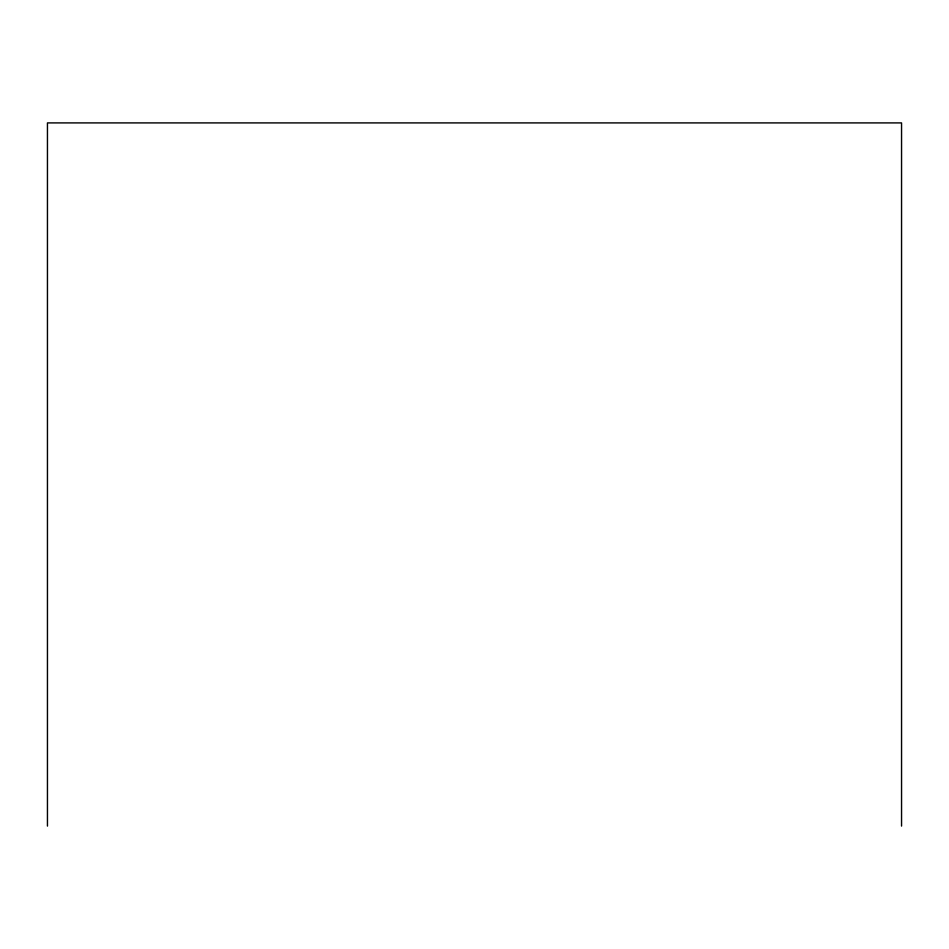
<?xml version="1.0" encoding="UTF-8"?>
<svg xmlns="http://www.w3.org/2000/svg" width="949" height="949" viewBox="0 0 949 949"><rect width="100%" height="100%" fill="white"/><g stroke="black" fill="none" stroke-linecap="round" stroke-linejoin="round"><path stroke-width="1.42" d="M901.55 826.093L901.55 122.907L47.45 122.907L47.45 826.093"/></g></svg>
